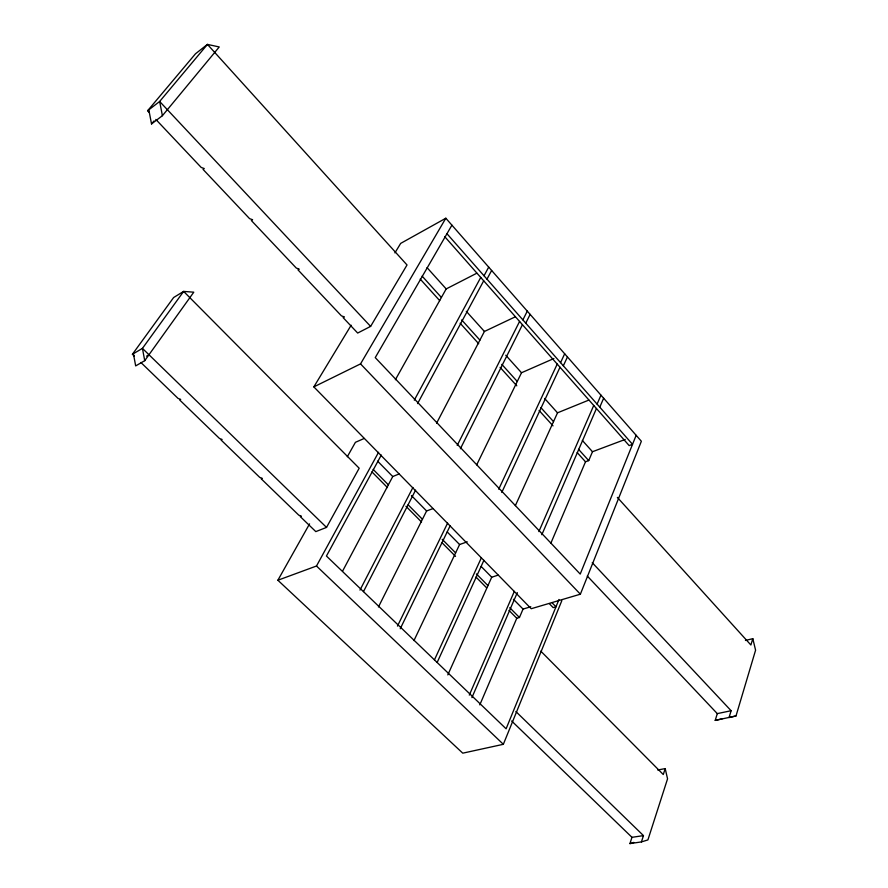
<?xml version="1.0" encoding="UTF-8"?>
<svg xmlns="http://www.w3.org/2000/svg" width="888" height="888" viewBox="0 0 888 888"><rect width="100%" height="100%" fill="white"/><g stroke="black" fill="none" stroke-linecap="round" stroke-linejoin="round"><path stroke-width="1.33" d="M592.24 562.681L731.113 710.722L729.059 717.537L736.008 715.95L755.588 650.183L752.802 638.661L745.443 640.459M752.802 638.661L750.893 644.999L617.36 497.413M736.008 715.95L715.206 720.401L717.293 713.619L587.279 576.023M643.467 835.608L631.979 837.329L629.914 843.6L641.425 841.913L643.467 835.608L515.873 711.532M657.686 769.996L665.201 768.608L663.28 774.525L540.781 651.137M351.16 325.219L313.841 386.879L531.213 608.724L580.375 594.194L641.369 441.258L445.832 218.226L400.666 243.401L394.927 252.891M636.163 435.32L580.219 574.07L375.247 357.609L451.914 225.164M309.568 523.876L277.877 580.241L462.759 753.168L503.341 744.311L561.827 600.665M558.985 599.467L506.105 728.793L326.44 556.032L381.307 455.045M550.826 543.267L585.514 461.793L588.722 460.606L592.485 451.726L625.241 439.416M479.809 704.872L516.772 618.27L519.458 617.493L523.043 609.068L530.802 606.759M599.789 407.17L603.64 398.224M469.297 695.093L514.33 591.386M597.091 404.107L600.965 395.171M541.835 534.72L596.436 408.513M471.917 697.613L517.316 592.618M538.872 531.59L593.739 405.45M447.807 674.902L491.719 577.211L498.146 575.135M515.362 505.638L557.52 412.82L588.844 400.088M437.174 662.404L483.893 560.339M434.476 659.817L481.385 557.775M563.347 365.801L567.454 356.943M560.561 362.648L564.679 353.79M501.776 492.44L560.006 367.244M498.712 489.21L557.22 364.091M413.963 640.592L459.584 544.522L467.255 541.846M476.701 464.857L521.511 372.749L553.89 358.53M400.244 628.76L450.194 525.718M397.469 626.096L447.619 523.088M525.763 323.143L530.136 314.374M460.384 448.751L522.444 324.697M457.209 445.432L519.58 321.445M378.454 606.959L426.606 510.977L432.944 508.591M522.888 319.891L527.283 311.122M363.47 591.619L415.584 490.154M359.984 590.098L412.942 487.457M436.596 423.188L484.415 331.468L515.329 316.805M342.579 571.139L392.751 476.545L399.045 473.981M486.99 279.143L491.641 270.474M417.571 403.607L483.705 280.808M414.296 400.144L480.741 277.445M484.027 275.779L488.7 267.122M277.877 580.241L316.494 566.011L378.554 452.303M140.892 362.482L178.066 398.423L180.664 399.411L179.642 399.944L219.514 438.494L222.078 439.471L221.045 439.982L259.751 477.4L262.293 478.377L261.239 478.843L298.823 515.195L301.332 516.161L300.277 516.594L315.806 531.612L326.529 527.405L359.185 468.231L183.627 291.408L173.626 297.524L132.412 354.279L134.365 356.166M395.382 379.731L446.187 288.922L476.834 273.204M347.319 456.721L355.411 442.324L364.202 438.45M313.841 386.879L360.539 363.891L445.832 218.226M155.833 119.425L201.199 167.444L204.273 168.554L203.052 169.397L249.572 218.637L252.603 219.736L251.359 220.524L296.292 268.065L299.278 269.164L298.013 269.897L341.425 315.851L344.378 316.938L343.101 317.615L357.675 333.044L370.618 326.396L407.026 264.968L207.448 44.4L195.482 53.791L147.619 110.734L149.351 112.565M133.4 353.69L135.675 365.911L144.733 360.683L193.784 292.185L183.627 291.408L142.435 348.385L132.412 354.279M148.818 109.823L151.526 123.932L162.404 115.695L219.247 46.964L207.448 44.4L159.651 101.476L147.619 110.734M151.526 123.932L154.013 120.935M146.576 356.144L148.984 354.745M641.425 841.913L647.907 839.926L667.554 778.832L665.201 768.608M629.914 843.6L633.81 842.412M715.206 720.401L722.177 718.803M717.293 713.619L731.113 710.722M316.494 566.011L503.341 744.311M511.655 720.989L631.979 837.329M326.529 527.405L142.435 348.385L144.733 360.683M373.16 469.408L388.367 484.815M408.125 504.806L422.433 519.291M442.202 539.305L455.611 552.88M476.379 573.892L487.945 585.603M509.745 607.67L519.458 617.493M371.939 471.883L387.49 487.601M405.96 506.271L421.511 521.989M441.924 542.624L455.533 556.376M475.946 577.011L486.635 587.823M508.991 610.411L516.772 618.27M377.633 461.172L392.751 476.545M411.444 495.56L426.606 510.977M447.208 531.934L459.584 544.522M481.185 566.489L491.719 577.211M513.397 599.256L523.043 609.068M549.406 603.729L553.18 607.625L555.988 606.804L552.203 602.908M360.539 363.891L580.375 594.194M370.618 326.396L159.651 101.476L162.404 115.695M420.202 279.065L439.704 300.621M460.139 323.21L478.71 343.734M500.077 367.343L516.794 385.825M539.083 410.467L553.013 425.863M577.156 452.547L585.514 461.793M422.144 276.135L441.403 297.469M461.671 319.913L479.909 340.115M501.831 364.38L517.271 381.474M540.848 407.592L553.524 421.622M578.499 449.284L588.722 460.606M427.061 267.643L446.187 288.922M466.3 311.311L484.415 331.468M505.772 355.233L521.511 372.749M544.588 398.423L557.52 412.82M582.339 440.426L592.485 451.726M446.964 233.722L632.534 444.333L629.159 445.587L444.611 236.519"/></g></svg>
